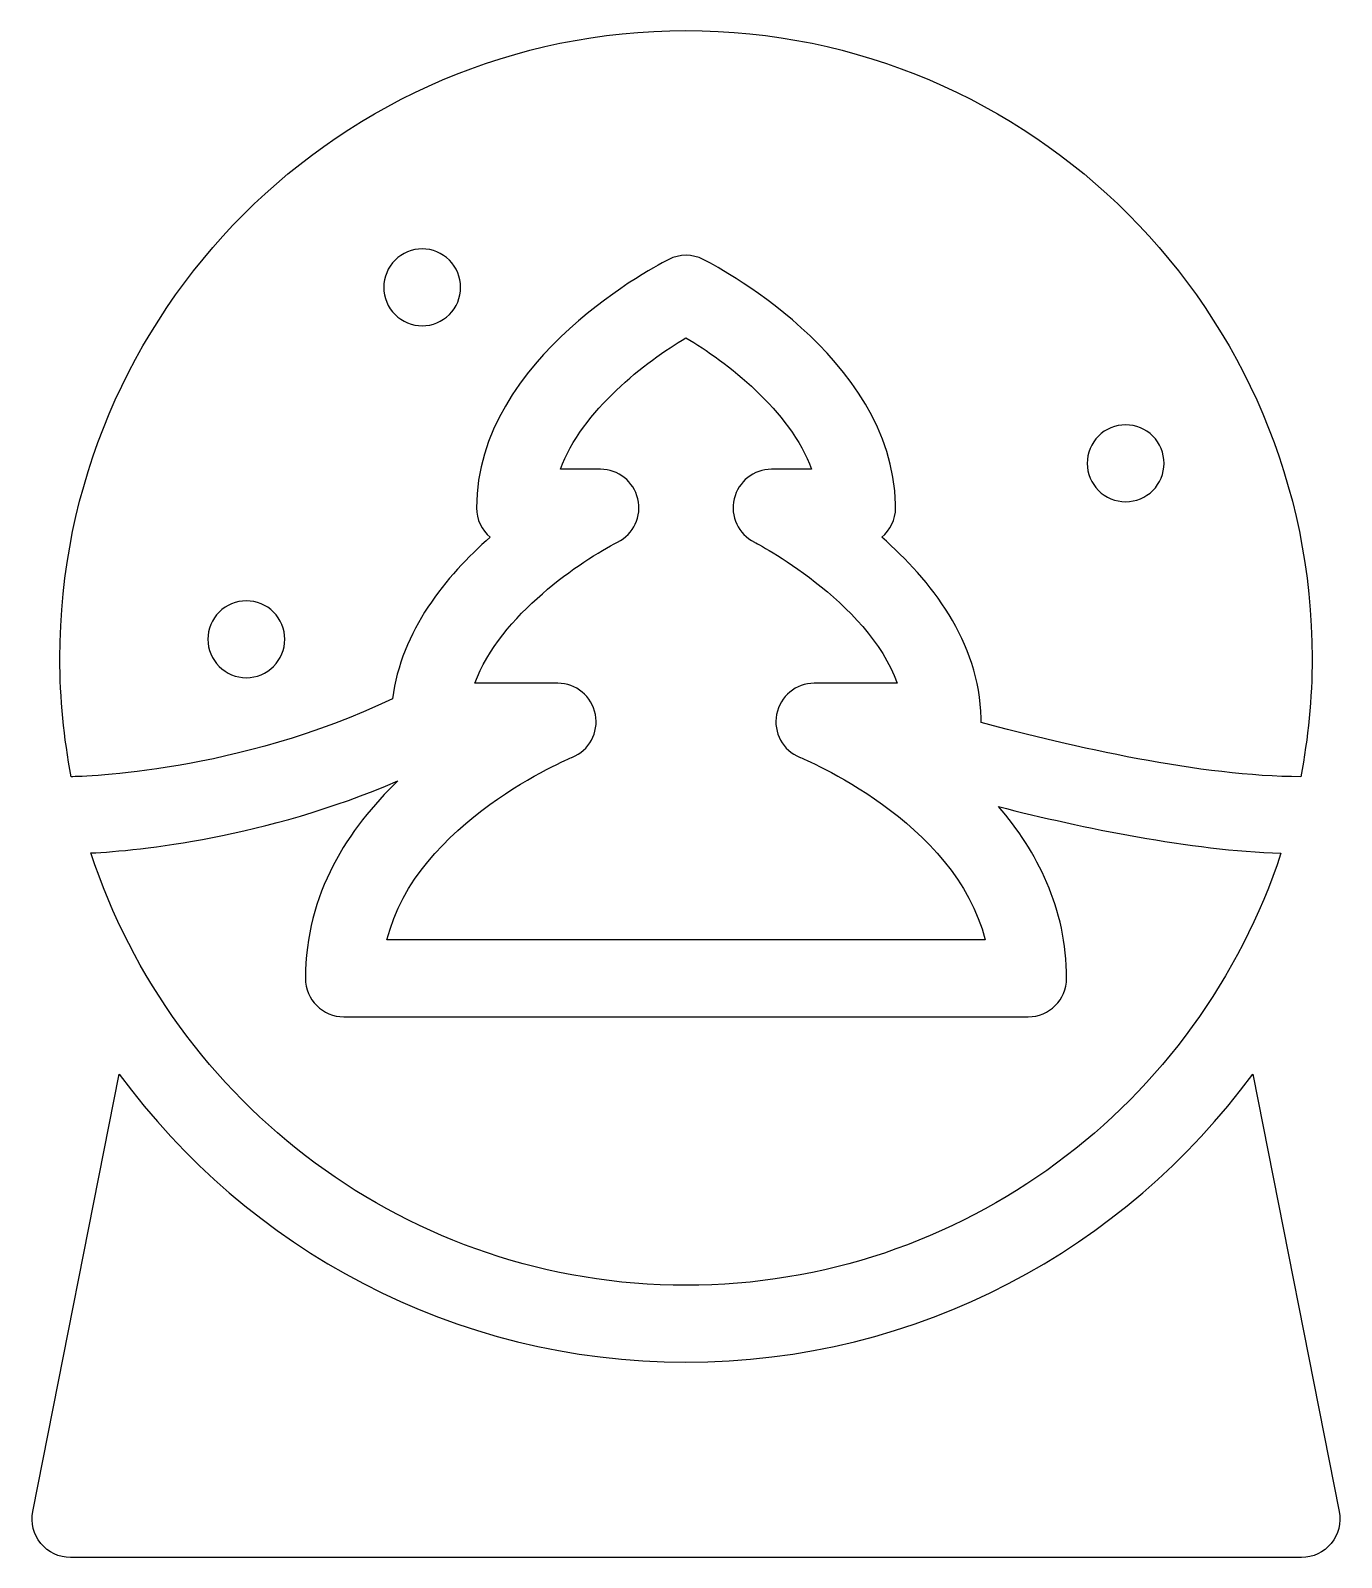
# Model space of a CAD drawing. Header units: centimetres. Extents: x -9.3 to 9.3, y -10.8 to 10.8.
import ezdxf

# ---------------------------------------------------------------- set-up
doc = ezdxf.new("R2010")
doc.units = ezdxf.units.CM
doc.header["$MEASUREMENT"] = 0
doc.layers.add('Layer 1', color=7, linetype='Continuous')

msp = doc.modelspace()

# ---------------------------------------------------------------- linework, layer by layer
at = {"layer": 'Layer 1'}
for points, knots in [([(8.85539, 1.92413), (8.85539, 6.81553), (4.88283, 10.795), (0, 10.795), (0, 10.795), (-4.88283, 10.795), (-8.85539, 6.81553), (-8.85539, 1.92413), (-8.85539, 1.92413), (-8.85539, 1.34978), (-8.79992, 0.78815), (-8.69532, 0.24389), (-8.69532, 0.24389), (-8.52311, 0.24643), (-6.34652, 0.30074), (-4.1511, 1.34454), (-4.1511, 1.34454), (-4.03108, 2.30453), (-3.39501, 3.08359), (-2.76905, 3.63126), (-2.76905, 3.63126), (-2.88783, 3.731), (-2.96329, 3.8806), (-2.96329, 4.04779), (-2.96329, 4.04779), (-2.96329, 6.17437), (-0.3541, 7.50364), (-0.2431, 7.55911), (-0.2431, 7.55911), (-0.09008, 7.63573), (0.0902, 7.63573), (0.24322, 7.55911), (0.24322, 7.55911), (0.3535, 7.50394), (2.92532, 6.19385), (2.96298, 4.09439), (2.96298, 4.09439), (2.96436, 4.07898), (2.96494, 4.06342), (2.96494, 4.04772), (2.96494, 4.04772), (2.96494, 3.88009), (2.88919, 3.73027), (2.76998, 3.63046), (2.76998, 3.63046), (3.45461, 3.03125), (4.15327, 2.15602), (4.17275, 1.06917), (4.17275, 1.06917), (4.17413, 1.05376), (4.17471, 1.0382), (4.17471, 1.0225), (4.17471, 1.0225), (4.17471, 1.01894), (4.17427, 1.01552), (4.17427, 1.01196), (4.17427, 1.01196), (5.45331, 0.66608), (7.29472, 0.24584), (8.69552, 0.24366), (8.69552, 0.24366), (8.8, 0.78814), (8.85539, 1.3497), (8.85539, 1.92413)], [0, 0, 0, 0, 0.05882353, 0.05882353, 0.05882353, 0.05882353, 0.11764706, 0.11764706, 0.11764706, 0.11764706, 0.17647059, 0.17647059, 0.17647059, 0.17647059, 0.23529412, 0.23529412, 0.23529412, 0.23529412, 0.29411765, 0.29411765, 0.29411765, 0.29411765, 0.35294118, 0.35294118, 0.35294118, 0.35294118, 0.41176471, 0.41176471, 0.41176471, 0.41176471, 0.47058824, 0.47058824, 0.47058824, 0.47058824, 0.52941176, 0.52941176, 0.52941176, 0.52941176, 0.58823529, 0.58823529, 0.58823529, 0.58823529, 0.64705882, 0.64705882, 0.64705882, 0.64705882, 0.70588235, 0.70588235, 0.70588235, 0.70588235, 0.76470588, 0.76470588, 0.76470588, 0.76470588, 0.82352941, 0.82352941, 0.82352941, 0.82352941, 0.88235294, 0.88235294, 0.88235294, 0.88235294, 1, 1, 1, 1]), ([(-3.34681, 6.77941), (-3.44785, 6.67771), (-3.58837, 6.62021), (-3.73129, 6.62021), (-3.73129, 6.62021), (-3.87421, 6.62021), (-4.0148, 6.67771), (-4.11577, 6.77941), (-4.11577, 6.77941), (-4.21674, 6.88038), (-4.27497, 7.02024), (-4.27497, 7.16309), (-4.27497, 7.16309), (-4.27497, 7.30673), (-4.21674, 7.44652), (-4.11577, 7.54829), (-4.11577, 7.54829), (-4.0148, 7.64926), (-3.87421, 7.70749), (-3.73129, 7.70749), (-3.73129, 7.70749), (-3.58837, 7.70749), (-3.44786, 7.64926), (-3.34681, 7.54829), (-3.34681, 7.54829), (-3.24584, 7.44652), (-3.18761, 7.30673), (-3.18761, 7.16309), (-3.18761, 7.16309), (-3.18761, 7.02024), (-3.24591, 6.88038), (-3.34681, 6.77941)], [0, 0, 0, 0, 0.11111111, 0.11111111, 0.11111111, 0.11111111, 0.22222222, 0.22222222, 0.22222222, 0.22222222, 0.33333333, 0.33333333, 0.33333333, 0.33333333, 0.44444444, 0.44444444, 0.44444444, 0.44444444, 0.55555556, 0.55555556, 0.55555556, 0.55555556, 0.66666667, 0.66666667, 0.66666667, 0.66666667, 0.77777778, 0.77777778, 0.77777778, 0.77777778, 1, 1, 1, 1]), ([(4.23048, -2.0637), (3.8226, -0.38528), (1.63728, 0.50805), (1.61293, 0.51787), (1.61293, 0.51787), (1.37101, 0.61463), (1.23172, 0.86949), (1.28094, 1.12537), (1.28094, 1.12537), (1.33023, 1.38132), (1.5542, 1.56626), (1.8148, 1.56626), (1.8148, 1.56626), (1.8148, 1.56626), (2.98793, 1.56626), (2.98793, 1.56626), (2.98793, 1.56626), (2.57379, 2.72739), (0.98508, 3.55232), (0.96668, 3.56155), (0.96668, 3.56155), (0.74118, 3.6743), (0.62277, 3.92734), (0.68078, 4.17269), (0.68078, 4.17269), (0.73872, 4.41803), (0.95774, 4.59141), (1.20984, 4.59141), (1.20984, 4.59141), (1.20984, 4.59141), (1.77605, 4.5914), (1.77605, 4.5914), (1.77605, 4.5914), (1.47546, 5.42149), (0.56577, 6.11455), (0, 6.45192), (0, 6.45192), (-0.56527, 6.11484), (-1.47524, 5.42171), (-1.7759, 4.5914), (-1.7759, 4.5914), (-1.7759, 4.5914), (-1.20969, 4.5914), (-1.20969, 4.5914), (-1.20969, 4.5914), (-0.95759, 4.5914), (-0.73856, 4.41803), (-0.68063, 4.17268), (-0.68063, 4.17268), (-0.62269, 3.92734), (-0.74111, 3.67429), (-0.96653, 3.56154), (-0.96653, 3.56154), (-1.46463, 3.31046), (-2.63637, 2.53089), (-2.98559, 1.56625), (-2.98559, 1.56625), (-2.98559, 1.56625), (-1.81472, 1.56626), (-1.81472, 1.56626), (-1.81472, 1.56626), (-1.55411, 1.56626), (-1.33014, 1.38133), (-1.28086, 1.12537), (-1.28086, 1.12537), (-1.23165, 0.86949), (-1.37085, 0.61462), (-1.61285, 0.51787), (-1.61285, 0.51787), (-1.63633, 0.50835), (-3.82012, -0.39313), (-4.22982, -2.0637), (-4.22982, -2.0637), (-4.22982, -2.0637), (4.23048, -2.0637), (4.23048, -2.0637)], [0, 0, 0, 0, 0.05, 0.05, 0.05, 0.05, 0.1, 0.1, 0.1, 0.1, 0.15, 0.15, 0.15, 0.15, 0.2, 0.2, 0.2, 0.2, 0.25, 0.25, 0.25, 0.25, 0.3, 0.3, 0.3, 0.3, 0.35, 0.35, 0.35, 0.35, 0.4, 0.4, 0.4, 0.4, 0.45, 0.45, 0.45, 0.45, 0.5, 0.5, 0.5, 0.5, 0.55, 0.55, 0.55, 0.55, 0.6, 0.6, 0.6, 0.6, 0.65, 0.65, 0.65, 0.65, 0.7, 0.7, 0.7, 0.7, 0.75, 0.75, 0.75, 0.75, 0.8, 0.8, 0.8, 0.8, 0.85, 0.85, 0.85, 0.85, 0.9, 0.9, 0.9, 0.9, 1, 1, 1, 1]), ([(6.21843, 4.13256), (6.07551, 4.13256), (5.935, 4.19006), (5.83403, 4.29176), (5.83403, 4.29176), (5.73299, 4.3928), (5.67476, 4.53259), (5.67476, 4.67544), (5.67476, 4.67544), (5.67476, 4.81908), (5.73299, 4.95895), (5.83403, 5.06064), (5.83403, 5.06064), (5.935, 5.16161), (6.07552, 5.21911), (6.21843, 5.21911), (6.21843, 5.21911), (6.36142, 5.21911), (6.50194, 5.16161), (6.60291, 5.06064), (6.60291, 5.06064), (6.70388, 4.95894), (6.76211, 4.81908), (6.76211, 4.67544), (6.76211, 4.67544), (6.76211, 4.53252), (6.70388, 4.39273), (6.60291, 4.29176), (6.60291, 4.29176), (6.50193, 4.19006), (6.36142, 4.13256), (6.21843, 4.13256)], [0, 0, 0, 0, 0.11111111, 0.11111111, 0.11111111, 0.11111111, 0.22222222, 0.22222222, 0.22222222, 0.22222222, 0.33333333, 0.33333333, 0.33333333, 0.33333333, 0.44444444, 0.44444444, 0.44444444, 0.44444444, 0.55555556, 0.55555556, 0.55555556, 0.55555556, 0.66666667, 0.66666667, 0.66666667, 0.66666667, 0.77777778, 0.77777778, 0.77777778, 0.77777778, 1, 1, 1, 1]), ([(-5.83446, 1.80346), (-5.93543, 1.70242), (-6.07529, 1.64419), (-6.21814, 1.64419), (-6.21814, 1.64419), (-6.36178, 1.64419), (-6.50157, 1.70242), (-6.60334, 1.80346), (-6.60334, 1.80346), (-6.70431, 1.90516), (-6.76254, 2.04495), (-6.76254, 2.18786), (-6.76254, 2.18786), (-6.76254, 2.33158), (-6.70431, 2.47137), (-6.60334, 2.57234), (-6.60334, 2.57234), (-6.50157, 2.67411), (-6.36178, 2.73154), (-6.21814, 2.73154), (-6.21814, 2.73154), (-6.07522, 2.73154), (-5.93536, 2.67411), (-5.83446, 2.57234), (-5.83446, 2.57234), (-5.73276, 2.47137), (-5.67526, 2.33158), (-5.67526, 2.18786), (-5.67526, 2.18786), (-5.67526, 2.04494), (-5.73276, 1.90515), (-5.83446, 1.80346)], [0, 0, 0, 0, 0.11111111, 0.11111111, 0.11111111, 0.11111111, 0.22222222, 0.22222222, 0.22222222, 0.22222222, 0.33333333, 0.33333333, 0.33333333, 0.33333333, 0.44444444, 0.44444444, 0.44444444, 0.44444444, 0.55555556, 0.55555556, 0.55555556, 0.55555556, 0.66666667, 0.66666667, 0.66666667, 0.66666667, 0.77777778, 0.77777778, 0.77777778, 0.77777778, 1, 1, 1, 1]), ([(0, -6.9466), (3.92037, -6.9466), (7.25329, -4.38117), (8.41523, -0.8383), (8.41523, -0.8383), (7.13299, -0.79527), (5.62045, -0.4829), (4.42152, -0.17875), (4.42152, -0.17875), (4.96403, -0.8074), (5.38311, -1.61423), (5.38311, -2.6073), (5.38311, -2.6073), (5.38311, -2.9076), (5.13973, -3.15098), (4.83943, -3.15098), (4.83943, -3.15098), (4.83943, -3.15098), (-4.83936, -3.15098), (-4.83936, -3.15098), (-4.83936, -3.15098), (-5.13966, -3.15098), (-5.38304, -2.9076), (-5.38304, -2.6073), (-5.38304, -2.6073), (-5.38304, -1.41011), (-4.77401, -0.48363), (-4.07368, 0.18639), (-4.07368, 0.18639), (-5.96495, -0.62843), (-7.737, -0.79897), (-8.41654, -0.83423), (-8.41654, -0.83423), (-7.25584, -4.37921), (-3.92189, -6.9466), (0, -6.9466)], [0, 0, 0, 0, 0.1, 0.1, 0.1, 0.1, 0.2, 0.2, 0.2, 0.2, 0.3, 0.3, 0.3, 0.3, 0.4, 0.4, 0.4, 0.4, 0.5, 0.5, 0.5, 0.5, 0.6, 0.6, 0.6, 0.6, 0.7, 0.7, 0.7, 0.7, 0.8, 0.8, 0.8, 0.8, 1, 1, 1, 1]), ([(8.01512, -3.96122), (6.20374, -6.42902), (3.28567, -8.03395), (0, -8.03395), (0, -8.03395), (-3.28567, -8.03395), (-6.20374, -6.42902), (-8.01512, -3.96122), (-8.01512, -3.96122), (-8.01512, -3.96122), (-9.2395, -10.14577), (-9.2395, -10.14577), (-9.2395, -10.14577), (-9.27105, -10.30533), (-9.22947, -10.47071), (-9.12624, -10.59647), (-9.12624, -10.59647), (-9.02294, -10.72216), (-8.86883, -10.79507), (-8.70614, -10.79507), (-8.70614, -10.79507), (-8.70614, -10.79507), (8.70615, -10.79507), (8.70615, -10.79507), (8.70615, -10.79507), (8.86884, -10.79507), (9.02295, -10.72216), (9.12625, -10.59647), (9.12625, -10.59647), (9.22947, -10.47071), (9.27106, -10.3054), (9.23951, -10.14577), (9.23951, -10.14577), (9.23951, -10.14577), (8.01512, -3.96122), (8.01512, -3.96122)], [0, 0, 0, 0, 0.1, 0.1, 0.1, 0.1, 0.2, 0.2, 0.2, 0.2, 0.3, 0.3, 0.3, 0.3, 0.4, 0.4, 0.4, 0.4, 0.5, 0.5, 0.5, 0.5, 0.6, 0.6, 0.6, 0.6, 0.7, 0.7, 0.7, 0.7, 0.8, 0.8, 0.8, 0.8, 1, 1, 1, 1])]:
    msp.add_open_spline(points, degree=3, knots=knots, dxfattribs=at)

doc.saveas('drawing.dxf')
